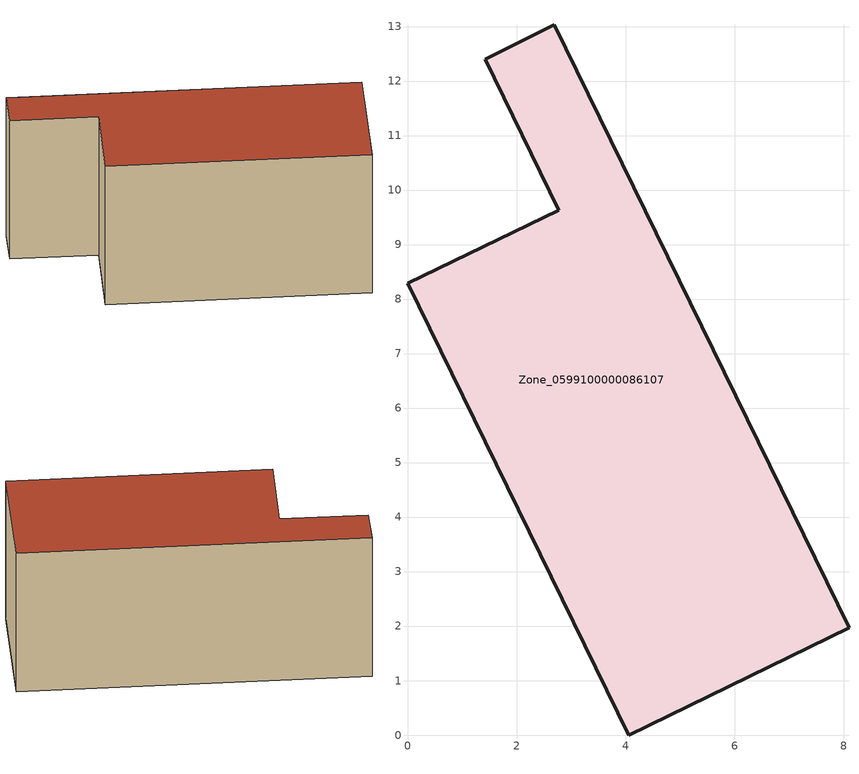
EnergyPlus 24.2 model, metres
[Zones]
Zone_0599100000086107
 floor ground (C_G): 8.1,1.97 4.06,0 0,8.29 2.77,9.63 1.43,12.4 2.69,13.03 z0
 wall outside (C_F): 4.06,0 8.1,1.97 2.69,13.03 1.43,12.4 2.77,9.63 0,8.29 4.06,0 z0:5.74
 roof outside (C_R): 0,8.29 4.06,0 8.1,1.97 2.69,13.03 1.43,12.4 2.77,9.63 z5.74
[BUILDING]
Pand.0599100000086107: North Axis=0; Terrain=City; Loads Convergence Tolerance Value=0.04; Temperature Convergence Tolerance Value=0.4; Solar Distribution=FullExterior; Maximum Number of Warmup Days=25; Minimum Number of Warmup Days=1
[Site:Location]
Rotterdam.The.Hague.AP_ZH_NLD Design_Conditions: Latitude=51.96; Longitude=4.45; Time Zone=1; Elevation=-4.5
[SITE:GROUNDTEMPERATURE:BUILDINGSURFACE]
18, 18, 18, 18, 18, 18, 18, 18, 18, 18, 18, 18
[MATERIAL] Thermal Absorptance=0.9; Solar Absorptance=0.7; Visible Absorptance=0.7
Name | Roughness | Thickness | Conductivity | Density | Specific Heat
G.TC.1946-1964 | MediumSmooth | 0.15 | 1 | 540 | 1210
F.TC.1946-1964 | Rough | 0.3 | 0.857143 | 1920 | 840
R.TC.1946-1964 | MediumRough | 0.2 | 0.235294 | 1500 | 1000
[CONSTRUCTION]
C_G: G.TC.1946-1964
C_F: F.TC.1946-1964
C_R: R.TC.1946-1964
[ZONE]
Zone_0599100000086107: Type=1; Multiplier=1; Ceiling Height=Autocalculate; Volume=Autocalculate; Floor Area=autocalculate; Part of Total Floor Area=Yes
[ZONEINFILTRATION:DESIGNFLOWRATE]
Infil_Zone_0599100000086107: Zone or ZoneList or Space or SpaceList=Zone_0599100000086107; Schedule=AlwaysOn; Design Flow Rate Calculation Method=Flow/Area; Flow Rate per Floor Area=0.003; Constant Term Coefficient=1; Temperature Term Coefficient=0; Velocity Term Coefficient=0; Velocity Squared Term Coefficient=0
[HVACTEMPLATE:ZONE:IDEALLOADSAIRSYSTEM]
Zone_0599100000086107: Maximum Heating Supply Air Temperature=50; Minimum Cooling Supply Air Temperature=13; Maximum Heating Supply Air Humidity Ratio=0.0156; Minimum Cooling Supply Air Humidity Ratio=0.0077; Heating Limit=NoLimit; Cooling Limit=NoLimit; Dehumidification Control Type=ConstantSensibleHeatRatio; Cooling Sensible Heat Ratio=0.7; Dehumidification Setpoint=60; Humidification Control Type=None; Humidification Setpoint=30; Outdoor Air Method=None; Outdoor Air Flow Rate per Person=0.00944; Outdoor Air Flow Rate per Zone Floor Area=0; Outdoor Air Flow Rate per Zone=0; Demand Controlled Ventilation Type=None; Outdoor Air Economizer Type=NoEconomizer; Heat Recovery Type=None; Sensible Heat Recovery Effectiveness=0.7; Latent Heat Recovery Effectiveness=0.65
[ZONECONTROL:THERMOSTAT]
ThermostatControl_Zone_0599100000086107: Zone or ZoneList=Zone_0599100000086107; Control Type Schedule=DualSetpointControlType; Control 1=Thermostat_Zone_0599100000086107; Temperature Difference Between Cutout And Setpoint=0
[THERMOSTATSETPOINT:DUALSETPOINT]
Thermostat_Zone_0599100000086107: Heating Setpoint Temperature Schedule=HeatingSetpoint_Zone_0599100000086107; Cooling Setpoint Temperature Schedule=CoolingSetpoint_Zone_0599100000086107
[SCHEDULE:COMPACT]
HeatingSetpoint_Zone_0599100000086107: Through: 12/31, For: AllDays, Until: 24:00, 21
CoolingSetpoint_Zone_0599100000086107: Through: 12/31, For: AllDays, Until: 24:00, 24
DualSetpointControlType: Through: 12/31, For: AllDays, Until: 24:00, 4
AlwaysOn: Through: 12/31, For: AllDays, Until: 24:00, 1
